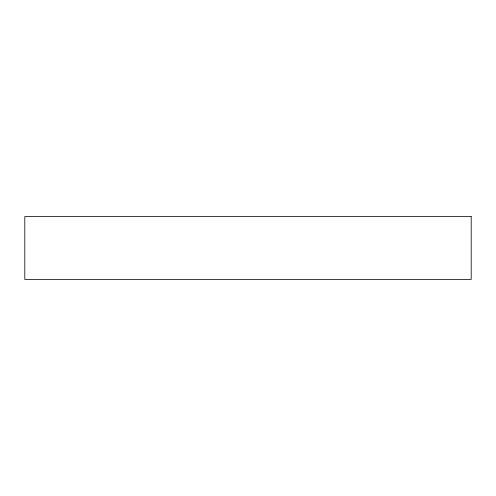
<?xml version="1.0" encoding="UTF-8"?>
<svg xmlns="http://www.w3.org/2000/svg" width="496" height="496" viewBox="0 0 496 496"><rect width="100%" height="100%" fill="white"/><g stroke="black" fill="none" stroke-linecap="round" stroke-linejoin="round"><path stroke-width="0.74" d="M471.2 216.566L24.8 216.566L24.8 279.434L471.2 279.434L471.2 216.566"/></g></svg>
